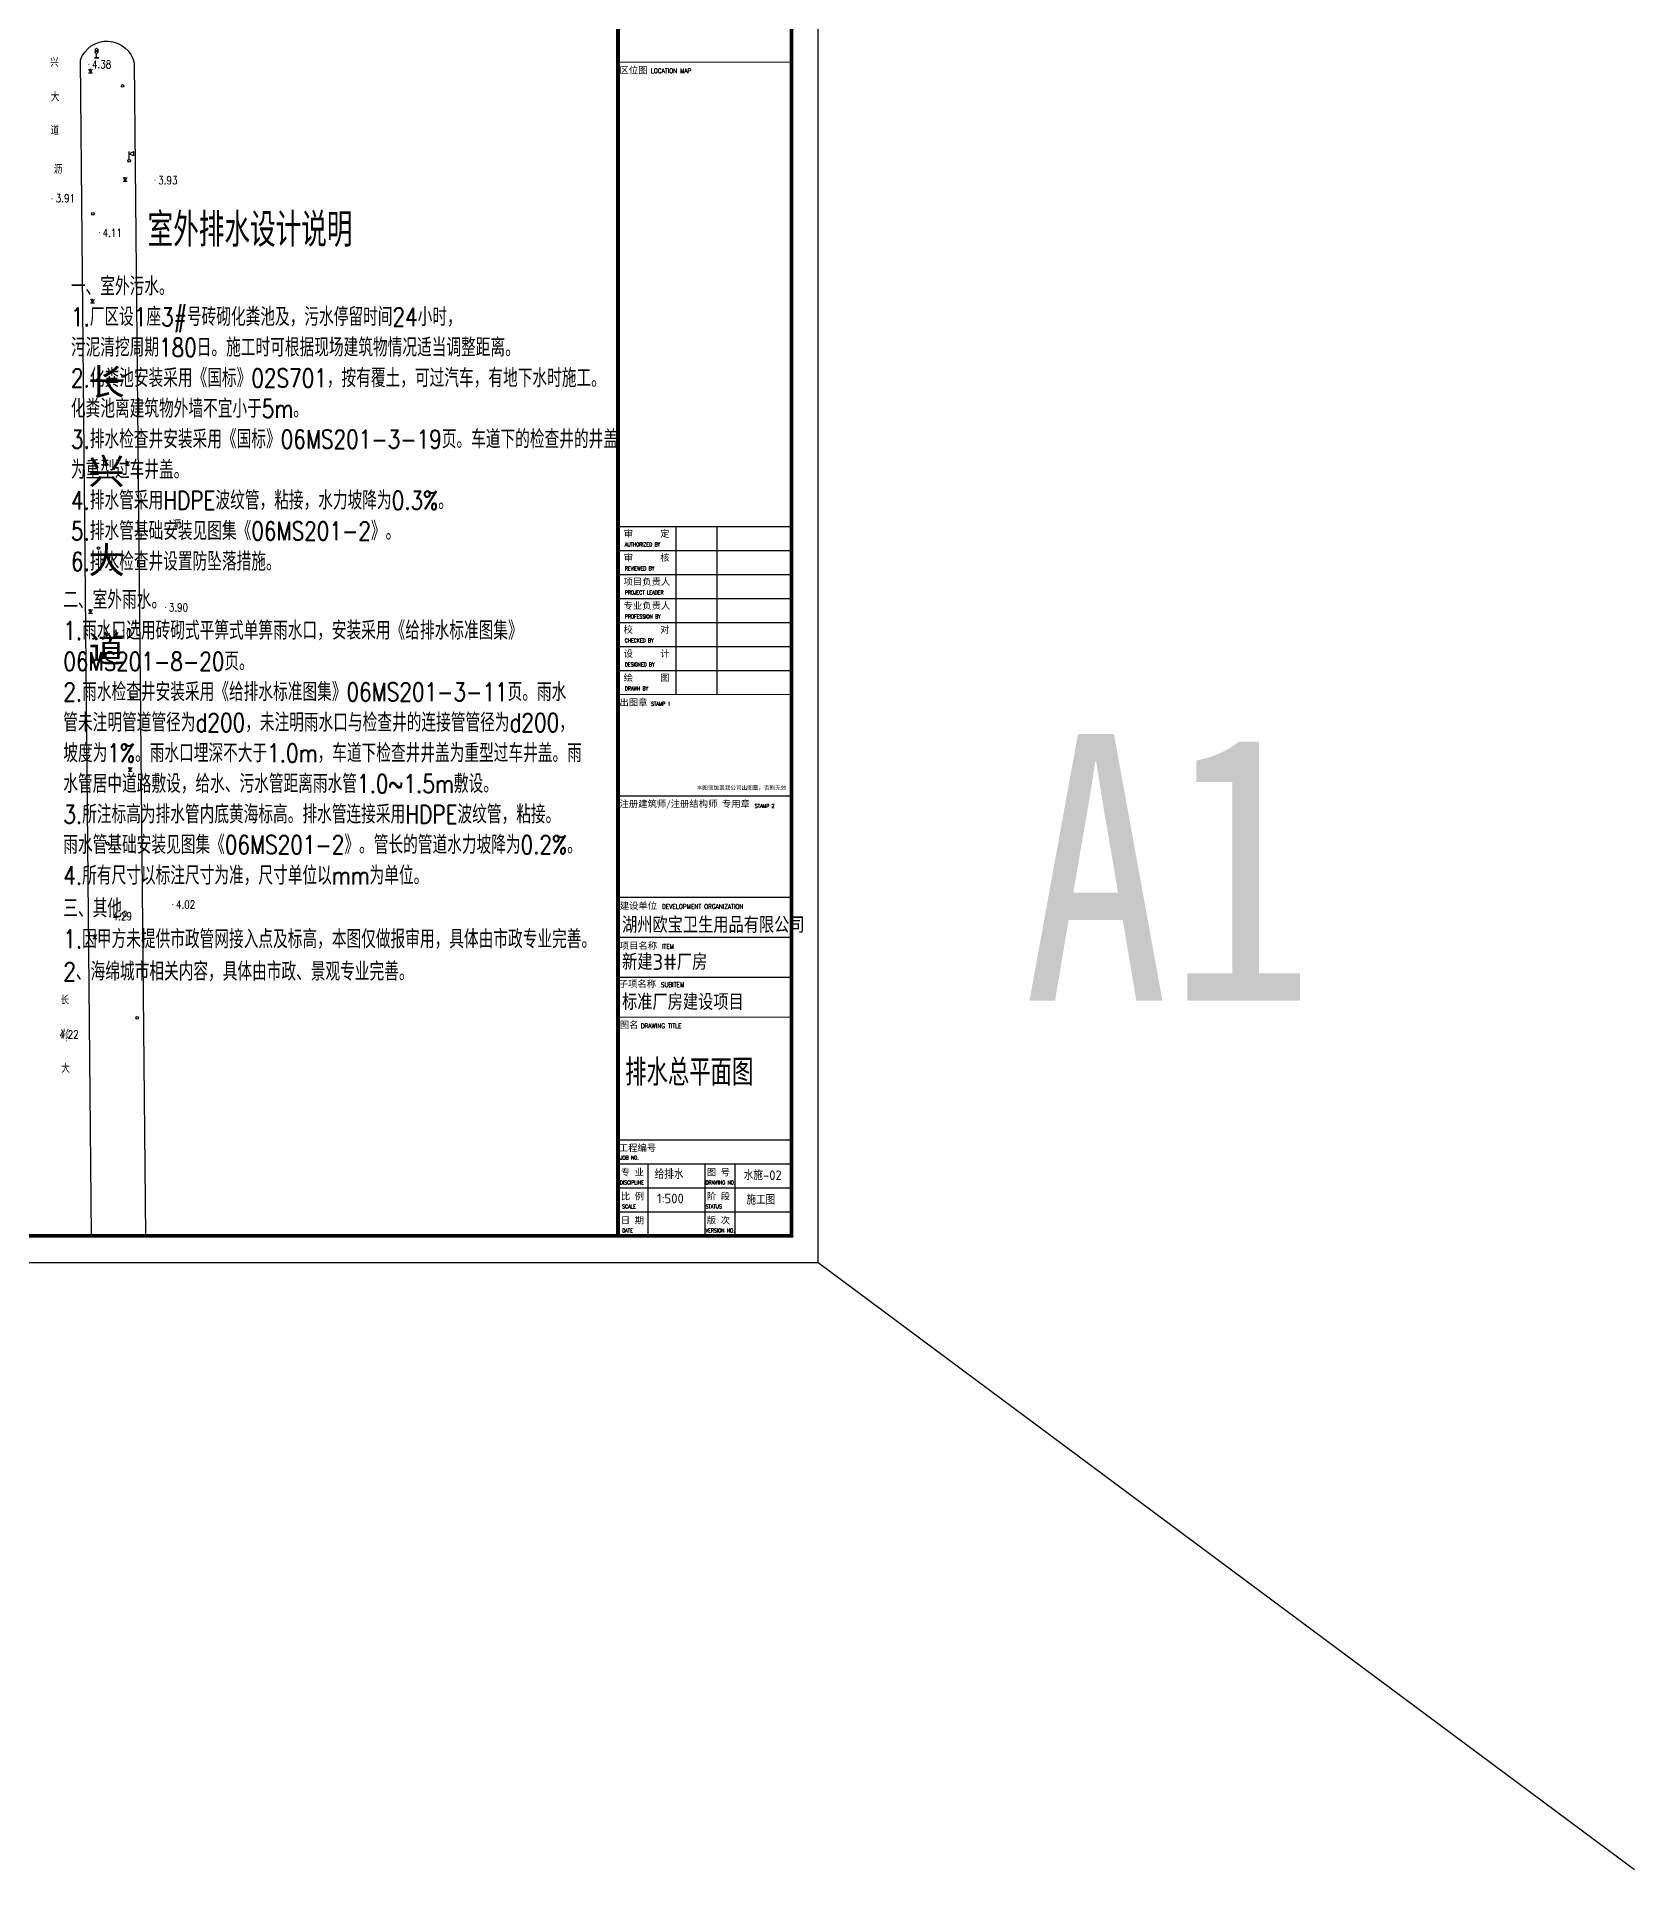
# Model space of a CAD drawing. Header units: millimetres. Extents: x 493081 to 494254, y 3431492 to 3432651.
# Drawn here: x 493442.2 to 493741.7, y 3431492.4 to 3431835.9 of the extents above; entities that cross this region are included whole.
import ezdxf
from ezdxf.enums import TextEntityAlignment as Align

# ---------------------------------------------------------------- set-up
doc = ezdxf.new("R2010")
doc.units = ezdxf.units.MM
doc.header["$LTSCALE"] = 300
for name, color, linetype in [('PP-COM', 7, 'Continuous'), ('WALL', 6, 'Continuous'), ('WELL_污水', 2, 'Continuous'), ('图框', 137, 'Continuous'), ('地形', 8, 'Continuous'), ('细线', 253, 'Continuous'), ('道路', 42, 'Continuous')]:
    doc.layers.add(name, color=color, linetype=linetype)
doc.styles.add('_HZTXT', font='txt.shx', dxfattribs={"width": 0.8, "bigfont": 'hztxt.shx'})
doc.styles.add('_ST64F', font='txt.shx', dxfattribs={"width": 0.8, "bigfont": 'ST64F.shx'})
doc.styles.add('HZ', font='rs.shx', dxfattribs={"width": 0.8, "bigfont": 'hztxt.shx'})
doc.styles.add('hztxt', font='txt.shx', dxfattribs={"width": 0.8, "bigfont": 'hztxt.shx'})
doc.styles.add('iIcon2', font='')
doc.styles.add('MIMI-TKWZ', font='romanc.shx', dxfattribs={"width": 0.75, "oblique": 15, "bigfont": 'bigfont.shx'})
doc.styles.get("Standard").update_dxf_attribs({"font": 'txt', "bigfont": 'gbcbig.shx'})
doc.styles.add('STYLE1', font='tssdeng.shx', dxfattribs={"height": 8, "bigfont": 'tssdchn.shx'})
doc.styles.add('STYLE2', font='simhei.ttf', dxfattribs={"width": 0.8})
doc.styles.get('iIcon2').set_extended_font_data('SimSun')

# ---------------------------------------------------------------- blocks, each defined once
blk = doc.blocks.new('GC200')
at = {"linetype": 'Continuous', "const_width": 0.2, "flags": 128}
blk.add_lwpolyline([(-0.1, 0, 1), (0.1, 0, 1)], format="xyb", close=True, dxfattribs=at)
blk = doc.blocks.new('gc124')
for p, q in [((-0.75, 1.5), (0, 0)), ((-0.75, 0), (0.75, 0)), ((0, 0), (0, 1.5)), ((0, 0), (0.75, 1.5))]:
    blk.add_line(p, q)
blk = doc.blocks.new('gc019')
for p, q in [((0, 0.5), (0, 3.5)), ((0, 2.7), (1.6, 3.5)), ((1.6, 1.9), (0, 2.7)), ((1.6, 3.5), (1.6, 1.9))]:
    blk.add_line(p, q)
blk.add_circle((0, 0), 0.5)
blk = doc.blocks.new('gc298')
for points in [[(-0.8, 0), (0.8, 0), (-0.8, 0)], [(-0.5, 3.1), (-0.5, 2.1)], [(0, 0), (0, 1.6)], [(0.5, 3.1), (0.5, 2.1)]]:
    blk.add_lwpolyline(points)
for centre in [(0, 3.1), (0, 2.1)]:
    blk.add_circle(centre, 0.5)
blk = doc.blocks.new('gc170')
at = {"linetype": 'Continuous'}
blk.add_circle((0, 0), 0.5, dxfattribs=at)
blk = doc.blocks.new('sadf f')
at = {"layer": '图框'}
for p, q in [((727351, 367463), (733851, 367463)), ((727351, 367463), (733851, 367463)), ((729523, 367463), (729523, 361163)), ((731051, 367463), (731051, 361163)), ((727351, 366563), (733851, 366563)), ((727351, 365663), (733851, 365663)), ((727351, 364763), (733851, 364763)), ((727351, 363863), (733851, 363863)), ((727351, 362963), (733851, 362963)), ((727351, 362063), (733851, 362063)), ((727351, 357363), (733851, 357363)), ((727351, 353563), (733851, 353563)), ((727351, 352063), (733851, 352063)), ((727351, 350563), (733851, 350563)), ((727351, 344463), (733851, 344463)), ((727351, 343563), (733851, 343563)), ((728476, 343563), (728476, 340863)), ((730601, 343563), (730601, 340863)), ((731726, 343563), (731726, 340863)), ((727351, 342663), (733851, 342663)), ((727351, 341763), (733851, 341763))]:
    blk.add_line(p, q, dxfattribs=at)
blk.add_lwpolyline([(650751, 339863), (734851, 339863), (734851, 399263), (650751, 399263)], close=True, dxfattribs=at)
at = {"layer": '图框', "const_width": 140}
for points in [[(653251, 398263), (733851, 398263), (733851, 340863), (653251, 340863)], [(733851, 398263), (727351, 398263), (727351, 340863), (733851, 340863)]]:
    blk.add_lwpolyline(points, close=True, dxfattribs=at)
at = {"layer": '图框', "const_width": 35}
for points in [[(727351, 384863), (733851, 384863)], [(727351, 367463), (733851, 367463)], [(727351, 361163), (733851, 361163)], [(727351, 353563), (733851, 353563)], [(727351, 349063), (733851, 349063)]]:
    blk.add_lwpolyline(points, dxfattribs=at)
at = {"layer": '图框', "style": 'iIcon2'}
for s, height, p in [('区位图 ', 250, (727408, 384439)), ('审      定', 250, (727563, 367067)), ('审      核', 250, (727563, 366167)), ('项目负责人', 250, (727563, 365267)), ('专业负责人', 250, (727563, 364367)), ('校      对', 250, (727563, 363467)), ('设      计', 250, (727563, 362567)), ('绘      图', 250, (727563, 361667)), ('出图章', 250, (727408, 360739)), ('本图须加盖我公司出图章，否则无效', 150, (730304, 357590)), ('注册建筑师/注册结构师 专用章', 250, (727408, 356939)), ('建设单位', 250, (727418, 353118)), ('项目名称', 250, (727418, 351618)), ('子项名称', 250, (727379, 350188)), ('图名', 250, (727418, 348653)), ('工程编号', 250, (727384, 344039)), ('专 业', 250, (727457, 343127)), ('图 号', 250, (730679, 343127)), ('比 例', 250, (727457, 342227)), ('阶 段', 250, (730679, 342227)), ('日 期', 250, (727457, 341327)), ('版 次', 250, (730679, 341327))]:
    blk.add_text(s, height=height, dxfattribs=at).set_placement(p)
at = {"layer": '图框', "style": 'MIMI-TKWZ', "width": 0.75}
for s, height, p in [('LOCATION MAP', 180, (728583, 384451)), ('AUTHORIZED BY', 145, (727607, 366715)), ('REVIEWED BY', 145, (727607, 365815)), ('PROJECT LEADER', 145, (727607, 364915)), ('PROFESSION BY', 145, (727607, 364015)), ('CHECKED BY', 145, (727607, 363115)), ('DESIGNED BY', 145, (727607, 362215)), ('DRAWN BY', 145, (727607, 361315)), ('STAMP 1', 145, (728589, 360742)), ('STAMP 2', 145, (732482, 356909)), ('DEVELOPMENT ORGANIZATION', 180, (729000, 353121)), ('ITEM', 180, (729000, 351621)), ('SUBITEM', 180, (728961, 350191)), ('DRAWING TITLE', 180, (728206, 348649)), ('JOB N0.', 145, (727434, 343724)), ('DISCIPLINE', 145, (727424, 342794)), ('DRAWING NO.', 145, (730635, 342794)), ('SCALE', 145, (727507, 341894)), ('STATUS', 145, (730635, 341894)), ('DATE', 145, (727507, 340994)), ('VERSION NO.', 145, (730635, 340994))]:
    blk.add_text(s, height=height, dxfattribs=at).set_placement(p)

msp = doc.modelspace()

# ---------------------------------------------------------------- linework, layer by layer
at = {"layer": '地形', "color": 8, "flags": 128}
msp.add_lwpolyline([(493450.439, 3431831.504, -0.7620049), (493460.501, 3431830.975), (493462.628, 3431611.118)], format="xyb", dxfattribs=at)
msp.add_lwpolyline([(493452.53, 3431611.118), (493450.439, 3431831.504)], dxfattribs=at)
at = {"layer": '道路'}
msp.add_line((493588.683, 3431606.118), (493741.658, 3431492.394), dxfattribs=at)

# ---------------------------------------------------------------- block references
at = {"layer": 'WALL', "xscale": 0.004999999888241291, "yscale": 0.004999999888241291, "zscale": 0.005}
msp.add_blockref('sadf f', (489914.428, 3429906.803), dxfattribs=at)
at = {"layer": '地形', "color": 8, "xscale": 0.5, "yscale": 0.5, "zscale": 0.5}
for name, p in [('gc298', (493453.479, 3431831.931)), ('GC200', (493452.023, 3431830.721, 4.38)), ('GC200', (493464.427, 3431809.008)), ('GC200', (493454.02, 3431799.138, 4.11)), ('GC200', (493466.422, 3431728.935)), ('GC200', (493455.886, 3431724.068, 4.1)), ('GC200', (493467.753, 3431673.241, 4.02)), ('GC200', (493455.894, 3431671.036, 4.29))]:
    msp.add_blockref(name, p, dxfattribs=at)
at = {"layer": '地形', "color": 8, "xscale": 0.5, "yscale": 0.5}
for name, p in [('gc124', (493452.335, 3431829.157)), ('gc170', (493458.36, 3431826.67)), ('gc019', (493459.56, 3431812.621)), ('gc124', (493458.815, 3431808.812)), ('gc170', (493452.766, 3431802.718)), ('gc124', (493452.726, 3431786.038)), ('gc170', (493458.45, 3431772.268)), ('gc124', (493459.236, 3431755.598)), ('gc170', (493453.839, 3431740.064)), ('gc124', (493452.334, 3431727.857)), ('gc170', (493460.12, 3431711.885)), ('gc124', (493459.738, 3431698.229)), ('gc170', (493455.509, 3431684.682)), ('gc124', (493453.123, 3431666.86)), ('gc170', (493461.104, 3431651.985))]:
    msp.add_blockref(name, p, dxfattribs=at)
at = {"layer": '地形', "color": 8}
for p, xscale, yscale, zscale, rotation in [((493445.139, 3431805.515, 3.913), 0.5000011145180875, 0.5000011143274605, 0.5000011145771586, 359.9995415779347), ((493447.883, 3431647.676, 4.223), 0.5000020035211568, 0.500002003274858, 0.5000020035414943, 359.9995794648034)]:
    msp.add_blockref('GC200', p, dxfattribs=dict(at, xscale=xscale, yscale=yscale, zscale=zscale, rotation=rotation))

# ---------------------------------------------------------------- texts
at = {"style": 'STYLE1'}
for s, height, p in [('湖州欧宝卫生用品有限公司', 3, (493551.949, 3431669.415)), ('新建3#厂房', 3, (493551.949, 3431662.466)), ('标准厂房建设项目', 3, (493551.949, 3431654.966)), ('给排水', 1.8, (493558.063, 3431622.698)), ('水施-02', 1.8, (493574.757, 3431622.495)), ('1:500', 1.8, (493558.496, 3431618.138)), ('施工图', 1.8, (493575.258, 3431617.903))]:
    msp.add_text(s, height=height, dxfattribs=at).set_placement(p, align=Align.MIDDLE_LEFT)
at = {"insert": (493451.929, 3431773.648), "char_height": 5, "width": 87.21708, "attachment_point": 1}
msp.add_mtext('{\\fSimHei|b0|i0|c134|p49;长\\P\\P兴\\P\\P大\\P\\P道}', dxfattribs=at)
at = {"layer": 'PP-COM', "color": 0, "insert": (493552.542, 3431644.262), "char_height": 5, "width": 89.02033, "attachment_point": 1, "style": '_HZTXT'}
msp.add_mtext('排水总平面图', dxfattribs=at)
at = {"layer": 'WELL_污水', "color": 0, "width": 0.8}
for s, height, style, p in [('室外排水设计说明', 6.3169, '_ST64F', (493463.026, 3431796.527)), ('一、室外污水。', 3.4398, 'hztxt', (493448.66, 3431787.402)), ('1.厂区设1座3#号砖砌化粪池及，污水停留时间24小时，', 3.4398, 'hztxt', (493448.66, 3431781.669)), ('污泥清挖周期180日。施工时可根据现场建筑物情况适当调整距离。', 3.4398, 'hztxt', (493448.66, 3431775.936)), ('2.化粪池安装采用《国标》02S701，按有覆土，可过汽车，有地下水时施工。', 3.4398, 'hztxt', (493448.66, 3431770.203)), ('化粪池离建筑物外墙不宜小于5m。', 3.4398, 'hztxt', (493448.66, 3431764.47)), ('3.排水检查井安装采用《国标》06MS201-3-19页。车道下的检查井的井盖', 3.4398, 'hztxt', (493448.66, 3431758.737)), ('为重型过车井盖。', 3.4398, 'hztxt', (493448.66, 3431753.004)), ('4.排水管采用HDPE波纹管，粘接，水力坡降为0.3%%%。', 3.4398, 'hztxt', (493448.66, 3431747.271)), ('5.排水管基础安装见图集《06MS201-2》。', 3.4398, 'hztxt', (493448.66, 3431741.538)), ('6.排水检查井设置防坠落措施。', 3.4398, 'hztxt', (493448.66, 3431735.805)), ('二、室外雨水。', 3.4398, 'hztxt', (493447.235, 3431728.64)), ('1.雨水口选用砖砌式平箅式单箅雨水口，安装采用《给排水标准图集》', 3.4398, 'hztxt', (493447.235, 3431722.88)), ('06MS201-8-20页。', 3.4398, 'hztxt', (493447.235, 3431717.093)), ('2.雨水检查井安装采用《给排水标准图集》06MS201-3-11页。雨水', 3.4398, 'hztxt', (493447.235, 3431711.36)), ('管未注明管道管径为d200，未注明雨水口与检查井的连接管管径为d200，', 3.4398, 'hztxt', (493447.235, 3431705.627)), ('坡度为1%%%。雨水口埋深不大于1.0m，车道下检查井井盖为重型过车井盖。雨', 3.4398, 'hztxt', (493447.235, 3431699.894)), ('水管居中道路敷设，给水、污水管距离雨水管1.0~1.5m敷设。', 3.4398, 'hztxt', (493447.235, 3431694.161)), ('3.所注标高为排水管内底黄海标高。排水管连接采用HDPE波纹管，粘接。', 3.4398, 'hztxt', (493447.235, 3431688.428)), ('雨水管基础安装见图集《06MS201-2》。管长的管道水力坡降为0.2%%%。', 3.4398, 'hztxt', (493447.235, 3431682.722)), ('4.所有尺寸以标注尺寸为准，尺寸单位以mm为单位。', 3.4398, 'hztxt', (493447.235, 3431676.962)), ('三、其他。', 3.4398, 'hztxt', (493447.235, 3431670.795)), ('1.因甲方未提供市政管网接入点及标高，本图仅做报审用，具体由市政专业完善。', 3.4398, 'hztxt', (493447.235, 3431665.035)), ('2、海绵城市相关内容，具体由市政、景观专业完善。', 3.4398, 'hztxt', (493447.235, 3431658.963))]:
    msp.add_text(s, height=height, dxfattribs=dict(at, style=style)).set_placement(p)
at = {"layer": '地形', "color": 8, "style": 'HZ', "width": 0.8}
for s, p in [('兴', (493445.566, 3431831.165)), ('大', (493445.7, 3431824.74)), ('道', (493445.66, 3431818.496)), ('沥', (493468.504, 3431744.528)), ('长', (493447.516, 3431655.463)), ('兴', (493447.522, 3431649.07)), ('大', (493447.656, 3431642.645))]:
    msp.add_text(s, height=1.5, dxfattribs=at).set_placement(p, align=Align.MIDDLE)
for s, p in [('4.38', (493452.623, 3431830.721)), ('沥', (493445.464, 3431810.971)), ('3.93', (493465.027, 3431809.008)), ('3.91', (493445.833, 3431805.63)), ('4.11', (493454.62, 3431799.138)), ('3.90', (493467.022, 3431728.935)), ('4.10', (493456.486, 3431724.068)), ('4.02', (493468.353, 3431673.241)), ('4.29', (493456.494, 3431671.036)), ('4.22', (493446.515, 3431648.895))]:
    msp.add_text(s, height=1.5, dxfattribs=at).set_placement(p, align=Align.MIDDLE_LEFT)
at = {"layer": '细线', "style": 'STYLE2', "width": 0.8}
msp.add_text('A1', height=50, dxfattribs=at).set_placement((493627.16, 3431655.196))

doc.saveas('drawing.dxf')
